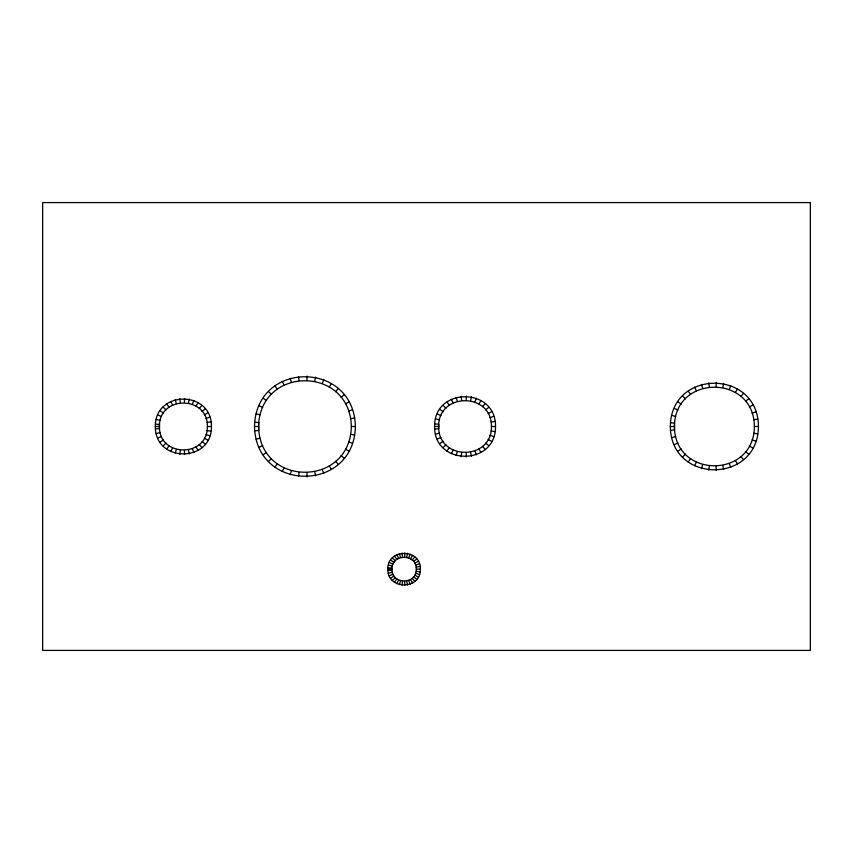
<?xml version="1.0" encoding="UTF-8"?>
<svg xmlns="http://www.w3.org/2000/svg" width="853" height="853" viewBox="0 0 853 853"><rect width="100%" height="100%" fill="white"/><g stroke="black" fill="none" stroke-linecap="round" stroke-linejoin="round"><path stroke-width="1.28" d="M155.342 426.5C154.734 390.002 212.056 389.981 211.448 426.5C212.056 463.019 154.734 463.008 155.342 426.5L159.404 426.5C158.882 457.72 207.908 457.73 207.386 426.5C207.908 395.27 158.882 395.28 159.404 426.5M184.408 402.531L184.589 398.468M254.503 426.5C255.825 360.201 354.059 360.179 355.392 426.5C354.059 492.821 255.825 492.799 254.503 426.5L258.566 426.5C259.781 487.458 350.103 487.479 351.329 426.5C350.103 365.521 259.781 365.542 258.566 426.5M306.92 380.161L307.091 376.098M387.859 569.164C386.942 548.244 421.275 548.234 420.358 569.164C421.275 590.095 386.942 590.084 387.859 569.164L391.922 569.164C391.239 553.48 416.978 553.469 416.296 569.164C416.978 584.859 391.239 584.849 391.922 569.164M404.631 556.988L404.802 552.925M434.572 426.5C433.91 386.857 496.169 386.835 495.508 426.5C496.169 466.164 433.91 466.143 434.572 426.5L438.634 426.5C438.069 460.865 492.021 460.876 491.445 426.5C492.021 392.124 438.069 392.145 438.634 426.5M466.164 400.121L466.335 396.059M670.341 426.5C670.629 368.848 758.136 368.827 758.434 426.5C758.136 484.173 670.629 484.152 670.341 426.5L674.403 426.5C674.659 478.832 754.105 478.853 754.372 426.5C754.105 374.147 674.659 374.168 674.403 426.5M716.083 386.548L716.253 382.496M179.834 454.329L180.346 450.299M298.539 476.539L299.051 472.509M402.04 585.286L402.563 581.256M461.174 456.718L461.686 452.687M708.79 470.195L709.312 466.164M188.449 403.053L189.302 399.076M314.714 381.163L315.578 377.186M406.678 557.254L407.531 553.277M470.611 400.686L471.464 396.72M722.811 387.411L723.664 383.445M175.185 453.327L176.368 449.435M290.18 474.737L291.363 470.845M399.353 584.7L400.537 580.818M456.12 455.63L457.315 451.749M701.486 468.617L702.68 464.736M192.341 404.237L193.855 400.473M322.242 383.466L323.756 379.692M408.651 557.851L410.165 554.087M474.886 401.998L476.4 398.234M729.294 389.394L730.808 385.631M170.771 451.546L172.594 447.921M282.236 471.538L284.07 467.913M451.333 453.711L453.156 450.075M396.794 583.676L398.618 580.051M694.555 465.834L696.389 462.209M195.977 406.071L198.099 402.616M329.269 387.006L331.39 383.541M478.885 404.013L481.017 400.558M410.496 558.79L412.628 555.324M735.35 392.455L737.482 388.989M166.719 449.051L169.129 445.788M274.954 467.06L277.364 463.787M446.929 450.992L449.339 447.729M394.449 582.226L396.858 578.963M688.2 461.91L690.61 458.647M199.25 408.491L201.926 405.442M335.592 391.687L338.278 388.637M482.489 406.678L485.176 403.629M412.159 560.016L414.846 556.966M740.809 396.485L743.485 393.436M163.147 445.916L166.079 443.102M268.524 461.409L271.457 458.594M443.048 447.58L445.98 444.776M392.38 580.413L395.312 577.598M682.592 456.973L685.524 454.169M202.065 411.434L205.221 408.875M341.029 397.359L344.196 394.811M485.592 409.909L488.748 407.361M413.588 561.509L416.754 558.96M745.501 401.379L748.657 398.831M160.151 442.206L163.52 439.935M263.15 454.745L266.52 452.474M439.807 443.56L443.165 441.289M390.642 578.259L394.011 575.988M677.89 451.162L681.259 448.891M204.336 414.803L207.887 412.82M345.444 403.885L348.984 401.902M488.097 413.62L491.648 411.636M414.75 563.225L418.29 561.242M749.297 406.998L752.836 405.015M157.837 438.058L161.537 436.384M258.981 447.281L262.681 445.607M437.28 439.05L440.98 437.376M674.254 444.648L677.954 442.974M389.299 575.86L392.998 574.186M206.01 418.503L209.849 417.16M348.685 411.05L352.513 409.696M489.942 417.703L493.77 416.349M752.09 413.183L755.918 411.828M415.603 565.102L419.431 563.748M156.248 433.569L160.183 432.546M256.135 439.21L260.058 438.186M435.563 434.177L439.487 433.153M671.759 437.6L675.693 436.576M388.382 573.259L392.316 572.235M207.044 422.448L211.043 421.755M350.658 418.663L354.667 417.981M491.072 422.043L495.071 421.35M753.796 419.74L757.805 419.058M416.125 567.106L420.124 566.413M155.438 428.878L159.49 428.537L159.49 424.463L155.438 424.122M254.684 430.776L258.736 430.434L258.736 422.566L254.684 422.224M434.689 429.08L438.73 428.739L438.73 424.261L434.689 423.92M670.501 430.232L674.552 429.891L674.552 423.109L670.501 422.768M387.912 570.54L391.964 570.199L391.964 568.13L387.912 567.789M207.386 426.5L211.448 426.5M351.329 426.5L355.392 426.5M491.445 426.5L495.508 426.5M754.372 426.5L758.434 426.5M416.296 569.164L420.358 569.164M753.796 433.26L757.805 433.942M491.072 430.968L495.071 431.65M350.658 434.337L354.667 435.03M207.044 430.552L211.043 431.245M416.125 571.222L420.124 571.915M671.759 415.4L675.693 416.424M435.563 418.823L439.487 419.847M256.135 413.79L260.058 414.814M156.248 419.431L160.183 420.454M388.382 565.07L392.316 566.093M752.09 439.817L755.918 441.172M489.942 435.297L493.77 436.651M348.685 441.95L352.513 443.304M206.01 434.497L209.849 435.851M415.603 573.227L419.431 574.581M674.254 408.352L677.954 410.026M437.28 413.95L440.98 415.624M258.981 405.719L262.681 407.393M157.837 414.942L161.537 416.616M389.299 562.468L392.998 564.142M749.297 446.002L752.836 447.985M488.097 439.38L491.648 441.364M345.444 449.126L348.984 451.098M204.336 438.197L207.887 440.18M414.75 575.103L418.29 577.086M677.89 401.838L681.259 404.109M439.807 409.44L443.165 411.711M263.15 398.255L266.52 400.526M390.642 560.069L394.011 562.34M160.151 410.794L163.52 413.065M745.501 451.621L748.657 454.169M485.592 443.091L488.748 445.639M341.029 455.641L344.196 458.189M413.588 576.82L416.754 579.368M202.065 441.577L205.221 444.125M682.592 396.027L685.524 398.831M443.048 405.42L445.98 408.224M268.524 391.591L271.457 394.406M392.38 557.915L395.312 560.73M163.147 407.094L166.079 409.898M740.809 456.515L743.485 459.564M482.489 446.322L485.176 449.371M335.592 461.313L338.278 464.363M412.159 578.313L414.846 581.362M199.25 444.509L201.926 447.558M688.2 391.09L690.61 394.353M446.929 402.008L449.339 405.271M274.954 385.94L277.364 389.213M394.449 556.103L396.858 559.365M166.719 403.949L169.129 407.212M735.35 460.545L737.482 464.011M478.885 448.987L481.017 452.442M410.496 579.539L412.628 583.004M329.269 465.994L331.39 469.459M195.977 446.929L198.099 450.384M694.555 387.166L696.389 390.802M451.333 399.3L453.156 402.925M396.794 554.653L398.618 558.278M282.236 381.462L284.07 385.087M170.771 401.454L172.594 405.079M729.294 463.605L730.808 467.369M474.886 451.002L476.4 454.766M408.651 580.477L410.165 584.241M322.242 469.534L323.756 473.308M192.341 448.763L193.855 452.527M701.486 384.383L702.68 388.264M456.12 397.37L457.315 401.251M399.353 553.629L400.537 557.51M290.18 378.263L291.363 382.155M175.185 399.673L176.368 403.565M722.811 465.589L723.664 469.555M470.611 452.314L471.464 456.28M406.678 581.074L407.531 585.051M314.714 471.837L315.578 475.814M188.449 449.957L189.302 453.924M708.79 382.816L709.312 386.835M461.174 396.282L461.686 400.313M402.04 553.043L402.563 557.073M298.539 376.461L299.051 380.491M179.834 398.671L180.346 402.701M716.083 466.452L716.253 470.504M466.164 452.879L466.335 456.941M404.631 581.341L404.802 585.403M306.92 472.839L307.091 476.902M184.408 450.469L184.589 454.532M810.35 202.587L42.65 202.587L42.65 650.412L810.35 650.412L810.35 202.587"/></g></svg>
